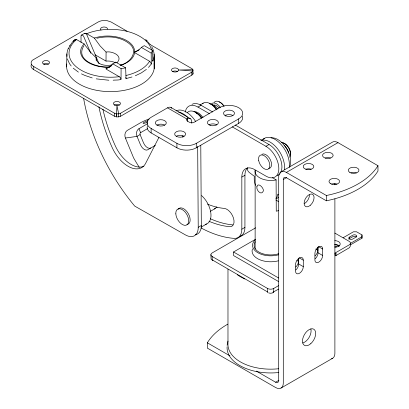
<?xml version="1.0" encoding="UTF-8"?>
<svg xmlns="http://www.w3.org/2000/svg" width="409" height="409" viewBox="0 0 409 409"><rect width="100%" height="100%" fill="white"/><g stroke="black" fill="none" stroke-linecap="round" stroke-linejoin="round"><path stroke-width="0.61" d="M111.483 65.905L109.315 66.759L109.315 67.204A27.03 15.603 0 0 1 84.704 59.898A27.03 15.603 0 0 1 84.121 43.927L76.549 39.555C73.4 38.886 71.595 44.106 69.637 45.828M118.676 116.872L118.676 113.845L116.948 105.553L116.412 116.872L118.676 116.872L120.64 116.217L191.836 75.113L192.971 73.978L192.971 72.669M137.848 50.731L137.848 50.287L139.188 49.837M350.528 244.802L361.975 238.191L361.975 234.914L356.561 231.791L353.463 231.791L343.115 237.762M115.082 62.618A11.401 6.58 0 0 0 106.013 61.084L106.079 52.071L100.174 46.007L94.433 38.165L86.703 33.691L85.839 33.487L85.343 33.783M121.023 79.504L121.095 68.666L112.772 63.86L109.653 66.958L106.079 68.63L106.064 69.08L119.244 76.693C124.643 80.824 116.008 79.786 113.16 80.2M66.621 66.861L66.892 53.937L67.296 51.462M137.848 50.287L134.612 52.158L134.5 53.267A27.03 15.603 0 0 1 120.599 65.317M33.789 66.621L114.448 113.191L116.412 113.845L116.412 116.872L114.448 116.217L33.702 69.602L33.789 66.621L32.342 65.532A9.121 5.266 0 0 1 32.342 60.266L98.196 21.994A9.121 5.266 0 0 1 107.005 20.629L111.09 21.994L127.092 31.227M75 40.384L75.057 39.97M84.121 43.927L90.154 51.79L96.135 57.812C96.12 65.246 106.672 66.258 112.219 64.847M227.107 345.257L227.982 341.08M154.065 56.585L152.859 61.125L152.767 60.558M116.412 113.845L118.676 113.845L120.64 113.191L191.749 72.132C193.36 71.473 193.36 69.218 191.749 68.559L150.261 44.607M67.378 51.018L68.196 48.584M158.932 137.398L145.624 163.344A27.362 15.798 60 0 1 129.852 167.199A27.362 15.798 60 0 1 112.25 147.726A122.91 70.962 60 0 1 98.901 106.713M68.242 48.778L70.159 45.506M148.493 67.454L151.284 64.029L151.192 53.098L152.608 50.471L144.285 45.665C140.553 47.158 138.738 51.324 134.612 52.158M75.087 39.862L75.338 39.504M83.917 45.711C74.377 60.614 98.416 68.191 109.372 66.923M115.139 62.925L115.752 62.137L125.64 67.848L126.054 78.594L131.989 76.984M75.46 39.438L73.257 41.365L73.559 41.105M146.402 69.382L141.366 72.868L135.323 75.777M81.432 35.148L84.53 33.359M112.772 63.86L115.752 62.137M106.079 68.63L109.315 66.759M171.754 108.211A6.933 4.003 -60 0 0 167.511 107.833L151.131 117.291A13.681 7.899 0 0 0 151.131 128.462L151.131 132.93L176.928 147.823A13.681 7.899 0 0 0 196.274 147.823L238.687 123.339A13.681 7.899 0 0 0 242.43 116.212M155.369 145.374L147.669 149.822A6.564 3.793 60 0 1 140.445 144.704L137.015 136.381A5.838 4.642 81.8 0 1 138.958 128.692L147.639 123.676M150.763 148.038A6.564 3.793 60 0 1 143.544 142.915L140.113 134.592A1.457 1.161 81.8 0 1 140.594 132.669L147.654 128.595M140.113 134.592L137.015 136.381L125.42 138.053L133.62 157.935A127.69 73.722 60 0 0 139.3 167.337M199.965 105.031L203.207 103.16M185.277 112.046A18.241 10.532 60 0 1 197.976 107.076L201.075 105.287L212.675 111.984M167.511 107.833L186.857 119.004L187.353 118.743A3.282 1.897 0 0 0 187.634 121.238L189.439 122.281A3.282 1.897 0 0 0 194.081 122.281L219.336 107.7A13.681 7.899 0 0 1 238.687 107.7A13.681 7.899 0 0 1 238.687 118.871L238.687 123.339M151.131 128.462L176.928 143.354A13.681 7.899 0 0 0 196.274 143.354L238.687 118.871M260.911 140.399L264.643 138.242M232.23 126.851L265.927 146.304L269.025 144.52A18.241 10.532 60 0 1 280.196 173.309M201.131 227.987A127.69 73.722 60 0 0 234.096 238.375A18.241 10.532 60 0 0 241.831 229.193L241.831 177.077L244.93 175.287A18.241 10.532 60 0 1 247.389 167.956M210.287 211.371L215.175 208.549M280.957 171.882L332.548 142.092A10.874 6.278 60 0 1 337.987 142.634L377.972 165.717L377.972 171.018A84.837 48.978 0 0 1 326.377 200.809L286.392 177.721A4.376 2.526 60 0 0 283.294 179.51L283.294 383.08A10.874 6.278 60 0 1 275.61 387.522L207.348 348.11L207.348 342.808A83.508 48.211 0 0 1 227.762 324.173M256.341 371.096L275.61 382.216A4.376 2.526 60 0 0 278.703 380.431L278.703 176.857A10.874 6.278 60 0 1 286.392 172.419L337.987 142.634M83.666 98.63A144.07 83.18 60 0 0 134.694 206.08L185.43 234.914A18.241 10.532 60 0 0 198.227 227.297L201.32 225.507L200.783 145.282M283.294 179.51L286.586 177.608M201.233 227.087L206.617 223.984M276.044 198.881L278.708 197.343M241.831 229.193L244.93 227.404L244.93 175.287M255.671 227.808L212.174 252.92A4.376 2.526 0 0 0 212.174 256.499L212.174 259.95A1.457 0.844 -60 0 0 212.936 260.661M278.636 281.586L233.559 255.559L233.559 251.985L255.671 239.219M349.455 237.118L352.798 235.19A2.326 1.345 0 0 1 356.086 235.19A2.326 1.345 0 0 1 356.086 237.087L352.747 239.014A2.326 1.345 0 0 1 349.455 239.014A2.326 1.345 0 0 1 349.455 237.118L349.455 238.605A2.326 1.345 0 0 0 348.857 239.209M349.455 238.605L352.798 236.678A2.326 1.345 0 0 1 356.459 236.954M350.539 243.304L361.975 236.704L361.975 238.191M212.174 256.499L267.532 288.457A4.376 2.526 0 0 0 273.723 288.457L278.677 285.6M334.838 253.176L349.153 244.909A4.376 2.526 0 0 0 349.153 241.336L334.905 233.11M334.905 254.153L335.999 253.519L335.999 255.068A1.457 0.844 60 0 1 335.232 255.778M335.697 255.737L349.48 247.665L350.39 245.993L350.436 243.12M278.601 289.102L272.818 292.317M275.61 382.216L278.902 380.319M281.044 388.059L332.64 358.269M335.094 255.467L335.999 255.068M119.99 65.159C128.983 63.722 138.835 52.495 130.313 44.555C121.412 36.508 108.053 35.609 96.831 38.252M272.455 292.982L270.63 293.263L268.805 292.982M278.713 210.543A15.833 9.141 0 0 1 276.259 211.197L276.095 179.955A15.833 9.141 0 0 1 255.134 170.302L255.134 249.02M121.095 68.666L125.64 67.848M106.079 52.071C111.519 50.788 123.114 55.455 117.608 62.102A11.59 6.692 0 0 1 116.785 62.802M108.86 80.23L96.217 78.86M192.879 71.002L178.523 70.005L192.879 69.694L192.971 73.978M92.23 77.935L84.816 75.425L81.468 73.865M141.304 47.388L151.192 53.098M151.284 64.029L150.747 62.413L149.592 61.268L134.597 52.608A27.03 15.603 0 0 0 121.943 38.4A27.03 15.603 0 0 0 94.28 38.063M235.323 125.062L269.025 144.52M197.976 107.076L209.577 113.774M95.128 54.801L106.013 61.084M286.392 172.419L326.377 195.507A84.837 48.978 0 0 0 377.972 165.717M170.977 107.49L190.323 118.661M272.425 177.705L276.259 179.919M275.886 200.021L278.626 201.601M318.555 246.663L322.635 249.02L322.635 255.456A5.47 3.16 -60 0 1 318.764 262.159A5.47 3.16 -60 0 1 314.899 259.925L314.899 253.488A5.47 3.16 -60 0 1 318.764 246.785A5.47 3.16 -60 0 1 322.635 249.02M315.748 249.035L317.813 250.226A5.143 2.97 -60 0 1 315.114 255.84M318.044 246.954L318.044 252.803L322.635 255.456M299.204 257.834L303.289 260.19L303.289 266.627A5.47 3.16 -60 0 1 299.419 273.33A5.47 3.16 -60 0 1 295.549 271.095L295.549 264.659A5.47 3.16 -60 0 1 299.419 257.956A5.47 3.16 -60 0 1 303.289 260.19M296.919 260.502L298.463 261.397A5.143 2.97 -60 0 1 295.768 267.011M298.698 258.125L298.698 263.974L303.289 266.627M233.559 251.985L278.636 278.008M268.048 292.65A1.457 0.844 -60 0 1 267.532 291.914L211.479 259.429M207.348 342.808L229.919 355.84M78.4 72.127L73.226 68.165M278.713 194.904L277.783 194.198A16.784 9.688 60 0 1 276.009 198.488M145.548 39.443L147.884 41.508M146.125 40.517L146.795 41.105M148.15 42.301L150.139 44.499M71.171 65.982L69.499 63.697L67.362 58.891M151.744 46.805C155.88 53.385 153.508 61.529 154.173 68.789M99.039 63.732L86.948 35.026A2.188 1.263 60 0 0 84.295 33.589M90.762 53.216L83.85 36.815A2.188 1.263 60 0 0 82.107 35.062A2.188 1.263 60 0 0 81.002 36.15L81.043 42.444M138.958 128.692L140.594 132.669M125.773 77.526L126.054 78.594M211.085 259.122L210.891 254.71M289.46 166.923L289.352 163.758A20.522 11.846 60 0 0 279.189 142.557A20.522 11.846 60 0 0 263.263 139.27M284.659 169.694L284.557 166.529A20.522 11.846 60 0 0 276.341 147.342A20.522 11.846 60 0 0 261.438 140.359M191.749 72.132L191.836 75.113M152.608 50.471L152.859 61.125M96.135 57.812L96.192 60.343M154.116 54.09L154.357 65.317M66.892 53.937L66.918 56.422M197.68 146.432L198.227 227.297M361.975 234.914L361.975 236.407M334.889 183.544L334.889 184.822M334.889 198.861L334.889 353.294A10.874 6.278 60 0 1 331.612 358.673M326.377 195.507L326.377 200.809M317.813 247.287L317.813 250.226M298.463 258.457L298.463 261.397M273.723 288.457L273.723 291.914A1.457 0.844 60 0 1 272.961 292.624M267.532 288.457L267.532 291.914M227.977 269.194L227.977 343.555A42.756 24.688 0 0 0 278.657 368.734M196.274 143.354L196.274 147.823M191.76 123.104L191.76 121.836A6.933 4.003 -60 0 0 186.857 119.004M187.353 118.743L187.353 121.294M176.928 143.354L176.928 147.823M120.64 113.191L120.64 116.217M114.448 113.191L114.448 116.217M278.273 260.84A18.569 10.721 0 0 1 259.004 259.408A18.569 10.721 0 0 1 252.486 248.846M244.822 278.964A42.756 24.688 0 0 1 237.307 274.725M335.999 253.519A4.376 2.526 0 0 1 335.094 253.923M334.879 240.615A5.838 3.369 0 0 1 340.211 243.974A5.838 3.369 0 0 1 334.879 247.327M278.82 372.507A43.635 25.189 0 0 1 227.102 346.812M334.879 244.367A5.838 3.369 0 0 1 339.429 246.039M334.823 244.756A5.164 2.981 0 0 1 338.846 246.233M334.823 246.244A5.164 2.981 0 0 1 336.955 246.632M278.739 254.751A18.17 10.491 0 0 1 257.046 252.256A18.17 10.491 0 0 1 255.599 239.516M278.687 253.744A16.6 9.586 0 0 1 259.705 252.517A16.6 9.586 0 0 1 255.293 241.785M350.983 172.93A5.327 3.078 0 0 1 356.305 172.93M325.186 158.058A5.327 3.078 0 0 0 333.171 155.394A5.327 3.078 0 0 0 325.186 152.731A5.327 3.078 0 0 0 325.186 158.058A5.327 3.078 0 0 1 330.508 158.032M331.633 184.101A5.327 3.078 0 0 1 336.96 184.101M305.835 169.229A5.327 3.078 0 0 0 313.826 166.565A5.327 3.078 0 0 0 305.835 163.902A5.327 3.078 0 0 0 305.835 169.229A5.327 3.078 0 0 1 311.162 169.203M310.881 328.959A9.341 5.394 -60 0 1 302.793 342.967M298.698 263.974A5.47 3.16 -60 0 1 295.83 269.945M309.48 194.894A7.04 4.064 -60 0 1 304.5 203.518M318.044 252.803A5.47 3.16 -60 0 1 315.175 258.774M182.782 135.911A7.991 4.611 60 0 1 182.884 137.286M211.172 104.438A9.121 5.266 60 0 1 217.762 109.004M213.57 105.123A6.841 3.947 60 0 1 219.137 108.017M211.085 104.142A9.121 5.266 60 0 1 220.395 107.485M219.014 101.851A8.027 4.632 60 0 1 224.086 106.12M214.178 102.352A9.121 5.266 60 0 1 223.81 106.171M225.86 115.052A9.121 5.266 60 0 1 225.415 116.12M156.908 125.098A5.511 3.18 0 0 1 164.699 125.098M151.131 132.93A13.681 7.899 0 0 1 147.388 125.803M176.259 136.269A5.511 3.18 0 0 1 184.045 136.269M225.119 115.507A5.511 3.18 0 0 1 232.905 115.507M208.994 124.811A5.511 3.18 0 0 1 216.785 124.811M195.359 112.444A11.493 6.636 60 0 1 201.811 117.853M187.526 112.419A13.681 7.899 60 0 1 201.504 118.324M216.555 206.918A9.121 5.266 60 0 1 214.204 208.922M201.627 195.599A18.241 10.532 60 0 1 210.845 213.007A18.241 10.532 60 0 1 205.149 224.423M217.143 207.225A9.121 5.266 60 0 1 216.034 207.286M201.32 225.507A18.241 10.532 60 0 1 195.374 234.735M143.927 166.258A27.362 15.798 60 0 1 115.348 145.941A122.91 70.962 60 0 1 102.884 109.157M175.993 110.967A20.522 11.846 60 0 1 195.753 121.642M178.089 209.28A9.121 5.266 60 0 1 188.222 213.498A9.121 5.266 60 0 1 186.964 224.5M178.406 111.979A20.522 11.846 60 0 1 187.946 117.536M271.014 137.879A18.093 10.45 60 0 1 286.295 148.099A18.093 10.45 60 0 1 289.449 167.24M255.487 185.354A16.784 9.688 60 0 1 254.352 176.335L249.255 172.45A3.282 1.897 60 0 1 247.445 167.823M284.122 145.374A9.121 5.266 60 0 1 288.667 153.058M283.084 142.976A8.027 4.632 60 0 1 288.851 147.792A8.027 4.632 60 0 1 290.349 155.262M281.193 142.358A9.121 5.266 60 0 1 288.616 147.905A9.121 5.266 60 0 1 289.981 157.214M195.308 112.506A11.401 6.58 60 0 1 201.596 117.644M209.296 103.61A11.493 6.636 60 0 1 216.719 109.346M202.429 103.794A13.681 7.899 60 0 1 216.422 109.832M125.42 138.053A5.838 4.642 81.8 0 1 127.363 130.364L140.389 122.843A9.668 1.774 -22.4 0 1 149.208 119.004M207.481 204.122A94.857 54.765 60 0 0 224.183 208.391A10.031 5.792 60 0 1 233.488 218.104A10.031 5.792 60 0 1 229.73 226.673A114.919 66.35 60 0 1 209.009 221.3M241.831 177.077A18.241 10.532 60 0 1 254.73 169.628L265.927 176.095A18.241 10.532 60 0 0 278.826 168.646A18.241 10.532 60 0 0 265.927 146.304M193.948 111.58A11.401 6.58 60 0 1 203.053 117.664M261.939 154.285A7.981 4.606 60 0 1 270.405 159.817A7.981 4.606 60 0 1 268.749 168.472M244.93 227.404A18.241 10.532 60 0 1 239.766 236.341M279.459 174.188A18.241 10.532 60 0 1 277.144 175.671M191.954 104.382A18.241 10.532 60 0 1 201.075 105.287M232.823 224.889A114.919 66.35 60 0 1 210.374 218.764M147.531 122.081A3.395 0.624 -22.4 0 1 143.053 123.191A3.395 0.624 -22.4 0 1 147.976 120.742M149.592 61.268A41.462 23.937 0 0 1 125.957 75.501M119.244 76.693A41.462 23.937 0 0 1 75.956 66.529A41.462 23.937 0 0 1 76.549 39.555M86.703 33.691A41.462 23.937 0 0 1 151.575 50.041M154.137 63.579A43.891 25.338 0 0 1 110.834 91.616A43.891 25.338 0 0 1 66.795 63.968M100.992 30.067A3.528 2.04 0 0 1 103.134 27.076A3.528 2.04 0 0 1 107.577 29.044M33.702 69.602A9.121 5.266 0 0 1 31.34 64.515M43.553 64.121A3.466 1.999 0 0 1 48.456 64.121M114.5 105.077A3.466 1.999 0 0 1 119.397 105.077M172.542 71.565A3.466 1.999 0 0 1 173.258 71.248L174.096 71.048A3.466 1.999 0 0 1 177.445 71.565M256.929 186.473C255.86 190.016 261.315 196.121 263.33 191.049C264.153 188.176 258.094 181.99 256.929 186.473M349.879 172.465A5.327 3.078 0 0 0 358.79 171.085A5.327 3.078 0 0 0 352.267 167.317A5.327 3.078 0 0 0 349.879 172.465M330.528 183.636A5.327 3.078 0 0 0 339.439 182.256A5.327 3.078 0 0 0 332.916 178.488A5.327 3.078 0 0 0 330.528 183.636M310.38 205.231A7.04 4.064 -60 0 0 312.614 194.321A7.04 4.064 -60 0 0 304.286 201.709A7.04 4.064 -60 0 0 310.38 205.231M310.804 343.647A9.341 5.394 -60 0 0 313.764 329.179A9.341 5.394 -60 0 0 302.711 338.979A9.341 5.394 -60 0 0 310.804 343.647M225.119 115.532A5.511 3.18 0 0 0 234.331 114.106A5.511 3.18 0 0 0 227.588 110.215A5.511 3.18 0 0 0 225.119 115.532M158.048 125.629A5.511 3.18 0 0 0 166.315 122.879A5.511 3.18 0 0 0 158.048 120.123A5.511 3.18 0 0 0 158.048 125.629M210.134 125.348A5.511 3.18 0 0 0 218.396 122.593A5.511 3.18 0 0 0 210.134 119.837A5.511 3.18 0 0 0 210.134 125.348M176.259 136.294A5.511 3.18 0 0 0 185.471 134.868A5.511 3.18 0 0 0 178.728 130.977A5.511 3.18 0 0 0 176.259 136.294M175.819 213.856A9.121 5.266 60 0 0 185.875 225.277A9.121 5.266 60 0 0 185.057 211.944A9.121 5.266 60 0 0 175.819 213.856M258.641 160.343A7.991 4.611 60 0 0 267.931 169.254A7.991 4.611 60 0 0 265.947 157.041A7.991 4.611 60 0 0 258.641 160.343M114.454 104.955A3.528 2.04 0 0 0 120.358 104.044A3.528 2.04 0 0 0 116.033 101.544A3.528 2.04 0 0 0 114.454 104.955M44.244 64.32A3.528 2.04 0 0 0 49.535 62.557A3.528 2.04 0 0 0 44.244 60.793A3.528 2.04 0 0 0 44.244 64.32M172.496 71.442A3.528 2.04 0 0 0 178.401 70.532A3.528 2.04 0 0 0 174.081 68.037A3.528 2.04 0 0 0 172.496 71.442"/></g></svg>
